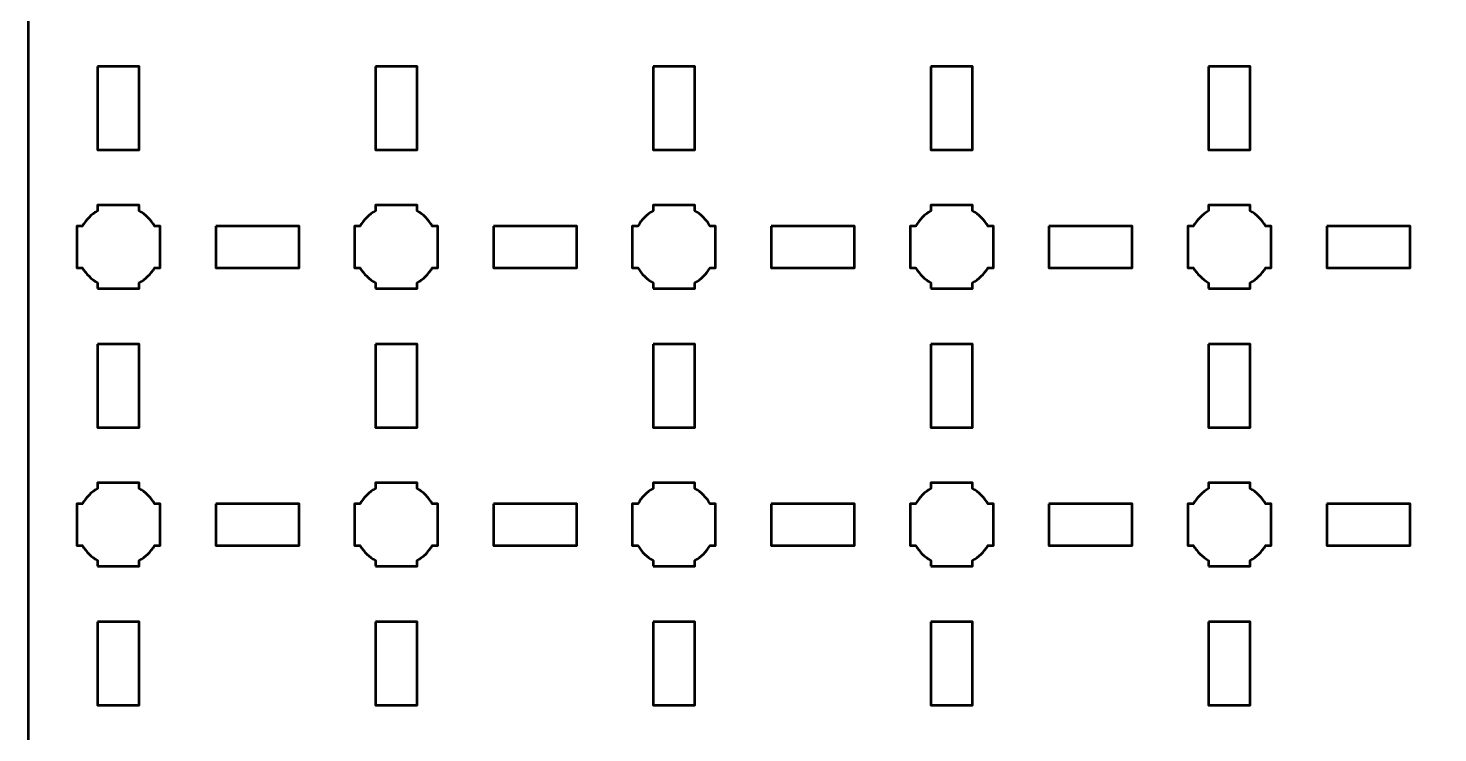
# Model space of a CAD drawing. Header units: centimetres. Extents: x -19.6 to 19.7, y -19.6 to 19.7.
# Drawn here: x -19.65 to -9.5, y 9.5 to 14.58 of the extents above; entities that cross this region are included whole.
import ezdxf

# ---------------------------------------------------------------- set-up
doc = ezdxf.new("R2010")
doc.units = ezdxf.units.CM
doc.header["$MEASUREMENT"] = 0
doc.layers.add('Layer 1', color=7, linetype='Continuous')

msp = doc.modelspace()

# ---------------------------------------------------------------- linework, layer by layer
at = {"layer": 'Layer 1', "lineweight": 53}
for points, knots in [([(-19.14991, 19.65001), (-19.14991, 19.65001), (19.15005, 19.65001), (19.15005, 19.65001), (19.15005, 19.65001), (19.42701, 19.65001), (19.65001, 19.42692), (19.65001, 19.14991), (19.65001, 19.14991), (19.65001, 19.14991), (19.65001, -19.15004), (19.65001, -19.15004), (19.65001, -19.15004), (19.65001, -19.42701), (19.42701, -19.65), (19.15005, -19.65), (19.15005, -19.65), (19.15005, -19.65), (-19.14991, -19.65), (-19.14991, -19.65), (-19.14991, -19.65), (-19.42691, -19.65), (-19.65, -19.42701), (-19.65, -19.15004), (-19.65, -19.15004), (-19.65, -19.15004), (-19.65, 19.14991), (-19.65, 19.14991), (-19.65, 19.14991), (-19.65, 19.42692), (-19.42691, 19.65001), (-19.14991, 19.65001)], [0, 0, 0, 0, 0.125, 0.125, 0.125, 0.125, 0.25, 0.25, 0.25, 0.25, 0.375, 0.375, 0.375, 0.375, 0.5, 0.5, 0.5, 0.5, 0.625, 0.625, 0.625, 0.625, 0.75, 0.75, 0.75, 0.75, 0.875, 0.875, 0.875, 0.875, 1, 1, 1, 1]), ([(-19.14991, 14.29993), (-19.14991, 14.29993), (-18.8499, 14.29993), (-18.8499, 14.29993), (-18.8499, 14.29993), (-18.8499, 14.29993), (-18.8499, 13.69992), (-18.8499, 13.69992), (-18.8499, 13.69992), (-18.8499, 13.69992), (-19.14991, 13.69992), (-19.14991, 13.69992), (-19.14991, 13.69992), (-19.14991, 13.69992), (-19.14991, 14.29993), (-19.14991, 14.29993)], [0, 0, 0, 0, 0.25, 0.25, 0.25, 0.25, 0.5, 0.5, 0.5, 0.5, 0.75, 0.75, 0.75, 0.75, 1, 1, 1, 1]), ([(-17.14997, 14.29993), (-17.14997, 14.29993), (-16.84997, 14.29993), (-16.84997, 14.29993), (-16.84997, 14.29993), (-16.84997, 14.29993), (-16.84997, 13.69992), (-16.84997, 13.69992), (-16.84997, 13.69992), (-16.84997, 13.69992), (-17.14997, 13.69992), (-17.14997, 13.69992), (-17.14997, 13.69992), (-17.14997, 13.69992), (-17.14997, 14.29993), (-17.14997, 14.29993)], [0, 0, 0, 0, 0.25, 0.25, 0.25, 0.25, 0.5, 0.5, 0.5, 0.5, 0.75, 0.75, 0.75, 0.75, 1, 1, 1, 1]), ([(-15.15004, 14.29993), (-15.15004, 14.29993), (-14.85004, 14.29993), (-14.85004, 14.29993), (-14.85004, 14.29993), (-14.85004, 14.29993), (-14.85004, 13.69992), (-14.85004, 13.69992), (-14.85004, 13.69992), (-14.85004, 13.69992), (-15.15004, 13.69992), (-15.15004, 13.69992), (-15.15004, 13.69992), (-15.15004, 13.69992), (-15.15004, 14.29993), (-15.15004, 14.29993)], [0, 0, 0, 0, 0.25, 0.25, 0.25, 0.25, 0.5, 0.5, 0.5, 0.5, 0.75, 0.75, 0.75, 0.75, 1, 1, 1, 1]), ([(-13.14993, 14.29993), (-13.14993, 14.29993), (-12.84993, 14.29993), (-12.84993, 14.29993), (-12.84993, 14.29993), (-12.84993, 14.29993), (-12.84993, 13.69992), (-12.84993, 13.69992), (-12.84993, 13.69992), (-12.84993, 13.69992), (-13.14993, 13.69992), (-13.14993, 13.69992), (-13.14993, 13.69992), (-13.14993, 13.69992), (-13.14993, 14.29993), (-13.14993, 14.29993)], [0, 0, 0, 0, 0.25, 0.25, 0.25, 0.25, 0.5, 0.5, 0.5, 0.5, 0.75, 0.75, 0.75, 0.75, 1, 1, 1, 1]), ([(-11.15, 14.29993), (-11.15, 14.29993), (-10.85, 14.29993), (-10.85, 14.29993), (-10.85, 14.29993), (-10.85, 14.29993), (-10.85, 13.69992), (-10.85, 13.69992), (-10.85, 13.69992), (-10.85, 13.69992), (-11.15, 13.69992), (-11.15, 13.69992), (-11.15, 13.69992), (-11.15, 13.69992), (-11.15, 14.29993), (-11.15, 14.29993)], [0, 0, 0, 0, 0.25, 0.25, 0.25, 0.25, 0.5, 0.5, 0.5, 0.5, 0.75, 0.75, 0.75, 0.75, 1, 1, 1, 1]), ([(-19.14991, 12.70001), (-19.14991, 12.70001), (-19.14991, 12.74012), (-19.14991, 12.74012), (-19.14991, 12.74012), (-19.19552, 12.76644), (-19.23344, 12.80447), (-19.25976, 12.84994), (-19.25976, 12.84994), (-19.25976, 12.84994), (-19.29998, 12.84994), (-19.29998, 12.84994), (-19.29998, 12.84994), (-19.29998, 12.84994), (-19.29998, 13.00001), (-19.29998, 13.00001), (-19.29998, 13.00001), (-19.29998, 13.00001), (-19.29998, 13.14994), (-19.29998, 13.14994), (-19.29998, 13.14994), (-19.29998, 13.14994), (-19.25976, 13.14994), (-19.25976, 13.14994), (-19.25976, 13.14994), (-19.23344, 13.19556), (-19.19552, 13.23344), (-19.14991, 13.25976), (-19.14991, 13.25976), (-19.14991, 13.25976), (-19.14991, 13.30001), (-19.14991, 13.30001), (-19.14991, 13.30001), (-19.14991, 13.30001), (-18.99997, 13.30001), (-18.99997, 13.30001), (-18.99997, 13.30001), (-18.99997, 13.30001), (-18.8499, 13.30001), (-18.8499, 13.30001), (-18.8499, 13.30001), (-18.8499, 13.30001), (-18.8499, 13.25976), (-18.8499, 13.25976), (-18.8499, 13.25976), (-18.80443, 13.23344), (-18.7664, 13.19556), (-18.74008, 13.14994), (-18.74008, 13.14994), (-18.74008, 13.14994), (-18.69997, 13.14994), (-18.69997, 13.14994), (-18.69997, 13.14994), (-18.69997, 13.14994), (-18.69997, 13.00001), (-18.69997, 13.00001), (-18.69997, 13.00001), (-18.69997, 13.00001), (-18.69997, 12.84994), (-18.69997, 12.84994), (-18.69997, 12.84994), (-18.69997, 12.84994), (-18.74008, 12.84994), (-18.74008, 12.84994), (-18.74008, 12.84994), (-18.7664, 12.80447), (-18.80443, 12.76644), (-18.8499, 12.74012), (-18.8499, 12.74012), (-18.8499, 12.74012), (-18.8499, 12.70001), (-18.8499, 12.70001), (-18.8499, 12.70001), (-18.8499, 12.70001), (-18.99997, 12.70001), (-18.99997, 12.70001), (-18.99997, 12.70001), (-18.99997, 12.70001), (-19.14991, 12.70001), (-19.14991, 12.70001)], [0, 0, 0, 0, 0.05, 0.05, 0.05, 0.05, 0.1, 0.1, 0.1, 0.1, 0.15, 0.15, 0.15, 0.15, 0.2, 0.2, 0.2, 0.2, 0.25, 0.25, 0.25, 0.25, 0.3, 0.3, 0.3, 0.3, 0.35, 0.35, 0.35, 0.35, 0.4, 0.4, 0.4, 0.4, 0.45, 0.45, 0.45, 0.45, 0.5, 0.5, 0.5, 0.5, 0.55, 0.55, 0.55, 0.55, 0.6, 0.6, 0.6, 0.6, 0.65, 0.65, 0.65, 0.65, 0.7, 0.7, 0.7, 0.7, 0.75, 0.75, 0.75, 0.75, 0.8, 0.8, 0.8, 0.8, 0.85, 0.85, 0.85, 0.85, 0.9, 0.9, 0.9, 0.9, 0.95, 0.95, 0.95, 0.95, 1, 1, 1, 1]), ([(-17.14997, 12.70001), (-17.14997, 12.70001), (-17.14997, 12.74012), (-17.14997, 12.74012), (-17.14997, 12.74012), (-17.19545, 12.76644), (-17.23348, 12.80447), (-17.25979, 12.84994), (-17.25979, 12.84994), (-17.25979, 12.84994), (-17.2999, 12.84994), (-17.2999, 12.84994), (-17.2999, 12.84994), (-17.2999, 12.84994), (-17.2999, 13.00001), (-17.2999, 13.00001), (-17.2999, 13.00001), (-17.2999, 13.00001), (-17.2999, 13.14994), (-17.2999, 13.14994), (-17.2999, 13.14994), (-17.2999, 13.14994), (-17.25979, 13.14994), (-17.25979, 13.14994), (-17.25979, 13.14994), (-17.23348, 13.19556), (-17.19545, 13.23344), (-17.14997, 13.25976), (-17.14997, 13.25976), (-17.14997, 13.25976), (-17.14997, 13.30001), (-17.14997, 13.30001), (-17.14997, 13.30001), (-17.14997, 13.30001), (-16.9999, 13.30001), (-16.9999, 13.30001), (-16.9999, 13.30001), (-16.9999, 13.30001), (-16.84997, 13.30001), (-16.84997, 13.30001), (-16.84997, 13.30001), (-16.84997, 13.30001), (-16.84997, 13.25976), (-16.84997, 13.25976), (-16.84997, 13.25976), (-16.8045, 13.23344), (-16.76647, 13.19556), (-16.74015, 13.14994), (-16.74015, 13.14994), (-16.74015, 13.14994), (-16.6999, 13.14994), (-16.6999, 13.14994), (-16.6999, 13.14994), (-16.6999, 13.14994), (-16.6999, 13.00001), (-16.6999, 13.00001), (-16.6999, 13.00001), (-16.6999, 13.00001), (-16.6999, 12.84994), (-16.6999, 12.84994), (-16.6999, 12.84994), (-16.6999, 12.84994), (-16.74015, 12.84994), (-16.74015, 12.84994), (-16.74015, 12.84994), (-16.76647, 12.80447), (-16.8045, 12.76644), (-16.84997, 12.74012), (-16.84997, 12.74012), (-16.84997, 12.74012), (-16.84997, 12.70001), (-16.84997, 12.70001), (-16.84997, 12.70001), (-16.84997, 12.70001), (-16.9999, 12.70001), (-16.9999, 12.70001), (-16.9999, 12.70001), (-16.9999, 12.70001), (-17.14997, 12.70001), (-17.14997, 12.70001)], [0, 0, 0, 0, 0.05, 0.05, 0.05, 0.05, 0.1, 0.1, 0.1, 0.1, 0.15, 0.15, 0.15, 0.15, 0.2, 0.2, 0.2, 0.2, 0.25, 0.25, 0.25, 0.25, 0.3, 0.3, 0.3, 0.3, 0.35, 0.35, 0.35, 0.35, 0.4, 0.4, 0.4, 0.4, 0.45, 0.45, 0.45, 0.45, 0.5, 0.5, 0.5, 0.5, 0.55, 0.55, 0.55, 0.55, 0.6, 0.6, 0.6, 0.6, 0.65, 0.65, 0.65, 0.65, 0.7, 0.7, 0.7, 0.7, 0.75, 0.75, 0.75, 0.75, 0.8, 0.8, 0.8, 0.8, 0.85, 0.85, 0.85, 0.85, 0.9, 0.9, 0.9, 0.9, 0.95, 0.95, 0.95, 0.95, 1, 1, 1, 1]), ([(-15.15004, 12.70001), (-15.15004, 12.70001), (-15.15004, 12.74012), (-15.15004, 12.74012), (-15.15004, 12.74012), (-15.19551, 12.76644), (-15.2334, 12.80447), (-15.25986, 12.84994), (-15.25986, 12.84994), (-15.25986, 12.84994), (-15.29997, 12.84994), (-15.29997, 12.84994), (-15.29997, 12.84994), (-15.29997, 12.84994), (-15.29997, 13.00001), (-15.29997, 13.00001), (-15.29997, 13.00001), (-15.29997, 13.00001), (-15.29997, 13.14994), (-15.29997, 13.14994), (-15.29997, 13.14994), (-15.29997, 13.14994), (-15.25986, 13.14994), (-15.25986, 13.14994), (-15.25986, 13.14994), (-15.2334, 13.19556), (-15.19551, 13.23344), (-15.15004, 13.25976), (-15.15004, 13.25976), (-15.15004, 13.25976), (-15.15004, 13.30001), (-15.15004, 13.30001), (-15.15004, 13.30001), (-15.15004, 13.30001), (-14.99997, 13.30001), (-14.99997, 13.30001), (-14.99997, 13.30001), (-14.99997, 13.30001), (-14.85004, 13.30001), (-14.85004, 13.30001), (-14.85004, 13.30001), (-14.85004, 13.30001), (-14.85004, 13.25976), (-14.85004, 13.25976), (-14.85004, 13.25976), (-14.80442, 13.23344), (-14.7665, 13.19556), (-14.74018, 13.14994), (-14.74018, 13.14994), (-14.74018, 13.14994), (-14.69997, 13.14994), (-14.69997, 13.14994), (-14.69997, 13.14994), (-14.69997, 13.14994), (-14.69997, 13.00001), (-14.69997, 13.00001), (-14.69997, 13.00001), (-14.69997, 13.00001), (-14.69997, 12.84994), (-14.69997, 12.84994), (-14.69997, 12.84994), (-14.69997, 12.84994), (-14.74018, 12.84994), (-14.74018, 12.84994), (-14.74018, 12.84994), (-14.7665, 12.80447), (-14.80442, 12.76644), (-14.85004, 12.74012), (-14.85004, 12.74012), (-14.85004, 12.74012), (-14.85004, 12.70001), (-14.85004, 12.70001), (-14.85004, 12.70001), (-14.85004, 12.70001), (-14.99997, 12.70001), (-14.99997, 12.70001), (-14.99997, 12.70001), (-14.99997, 12.70001), (-15.15004, 12.70001), (-15.15004, 12.70001)], [0, 0, 0, 0, 0.05, 0.05, 0.05, 0.05, 0.1, 0.1, 0.1, 0.1, 0.15, 0.15, 0.15, 0.15, 0.2, 0.2, 0.2, 0.2, 0.25, 0.25, 0.25, 0.25, 0.3, 0.3, 0.3, 0.3, 0.35, 0.35, 0.35, 0.35, 0.4, 0.4, 0.4, 0.4, 0.45, 0.45, 0.45, 0.45, 0.5, 0.5, 0.5, 0.5, 0.55, 0.55, 0.55, 0.55, 0.6, 0.6, 0.6, 0.6, 0.65, 0.65, 0.65, 0.65, 0.7, 0.7, 0.7, 0.7, 0.75, 0.75, 0.75, 0.75, 0.8, 0.8, 0.8, 0.8, 0.85, 0.85, 0.85, 0.85, 0.9, 0.9, 0.9, 0.9, 0.95, 0.95, 0.95, 0.95, 1, 1, 1, 1]), ([(-13.14993, 12.70001), (-13.14993, 12.70001), (-13.14993, 12.74012), (-13.14993, 12.74012), (-13.14993, 12.74012), (-13.19555, 12.76644), (-13.23343, 12.80447), (-13.25975, 12.84994), (-13.25975, 12.84994), (-13.25975, 12.84994), (-13.3, 12.84994), (-13.3, 12.84994), (-13.3, 12.84994), (-13.3, 12.84994), (-13.3, 13.00001), (-13.3, 13.00001), (-13.3, 13.00001), (-13.3, 13.00001), (-13.3, 13.14994), (-13.3, 13.14994), (-13.3, 13.14994), (-13.3, 13.14994), (-13.25975, 13.14994), (-13.25975, 13.14994), (-13.25975, 13.14994), (-13.23343, 13.19556), (-13.19555, 13.23344), (-13.14993, 13.25976), (-13.14993, 13.25976), (-13.14993, 13.25976), (-13.14993, 13.30001), (-13.14993, 13.30001), (-13.14993, 13.30001), (-13.14993, 13.30001), (-13, 13.30001), (-13, 13.30001), (-13, 13.30001), (-13, 13.30001), (-12.84993, 13.30001), (-12.84993, 13.30001), (-12.84993, 13.30001), (-12.84993, 13.30001), (-12.84993, 13.25976), (-12.84993, 13.25976), (-12.84993, 13.25976), (-12.80446, 13.23344), (-12.76643, 13.19556), (-12.74011, 13.14994), (-12.74011, 13.14994), (-12.74011, 13.14994), (-12.7, 13.14994), (-12.7, 13.14994), (-12.7, 13.14994), (-12.7, 13.14994), (-12.7, 13.00001), (-12.7, 13.00001), (-12.7, 13.00001), (-12.7, 13.00001), (-12.7, 12.84994), (-12.7, 12.84994), (-12.7, 12.84994), (-12.7, 12.84994), (-12.74011, 12.84994), (-12.74011, 12.84994), (-12.74011, 12.84994), (-12.76643, 12.80447), (-12.80446, 12.76644), (-12.84993, 12.74012), (-12.84993, 12.74012), (-12.84993, 12.74012), (-12.84993, 12.70001), (-12.84993, 12.70001), (-12.84993, 12.70001), (-12.84993, 12.70001), (-13, 12.70001), (-13, 12.70001), (-13, 12.70001), (-13, 12.70001), (-13.14993, 12.70001), (-13.14993, 12.70001)], [0, 0, 0, 0, 0.05, 0.05, 0.05, 0.05, 0.1, 0.1, 0.1, 0.1, 0.15, 0.15, 0.15, 0.15, 0.2, 0.2, 0.2, 0.2, 0.25, 0.25, 0.25, 0.25, 0.3, 0.3, 0.3, 0.3, 0.35, 0.35, 0.35, 0.35, 0.4, 0.4, 0.4, 0.4, 0.45, 0.45, 0.45, 0.45, 0.5, 0.5, 0.5, 0.5, 0.55, 0.55, 0.55, 0.55, 0.6, 0.6, 0.6, 0.6, 0.65, 0.65, 0.65, 0.65, 0.7, 0.7, 0.7, 0.7, 0.75, 0.75, 0.75, 0.75, 0.8, 0.8, 0.8, 0.8, 0.85, 0.85, 0.85, 0.85, 0.9, 0.9, 0.9, 0.9, 0.95, 0.95, 0.95, 0.95, 1, 1, 1, 1]), ([(-11.15, 12.70001), (-11.15, 12.70001), (-11.15, 12.74012), (-11.15, 12.74012), (-11.15, 12.74012), (-11.19547, 12.76644), (-11.2335, 12.80447), (-11.25982, 12.84994), (-11.25982, 12.84994), (-11.25982, 12.84994), (-11.29993, 12.84994), (-11.29993, 12.84994), (-11.29993, 12.84994), (-11.29993, 12.84994), (-11.29993, 13.00001), (-11.29993, 13.00001), (-11.29993, 13.00001), (-11.29993, 13.00001), (-11.29993, 13.14994), (-11.29993, 13.14994), (-11.29993, 13.14994), (-11.29993, 13.14994), (-11.25982, 13.14994), (-11.25982, 13.14994), (-11.25982, 13.14994), (-11.2335, 13.19556), (-11.19547, 13.23344), (-11.15, 13.25976), (-11.15, 13.25976), (-11.15, 13.25976), (-11.15, 13.30001), (-11.15, 13.30001), (-11.15, 13.30001), (-11.15, 13.30001), (-10.99993, 13.30001), (-10.99993, 13.30001), (-10.99993, 13.30001), (-10.99993, 13.30001), (-10.85, 13.30001), (-10.85, 13.30001), (-10.85, 13.30001), (-10.85, 13.30001), (-10.85, 13.25976), (-10.85, 13.25976), (-10.85, 13.25976), (-10.80438, 13.23344), (-10.76649, 13.19556), (-10.74018, 13.14994), (-10.74018, 13.14994), (-10.74018, 13.14994), (-10.69993, 13.14994), (-10.69993, 13.14994), (-10.69993, 13.14994), (-10.69993, 13.14994), (-10.69993, 13.00001), (-10.69993, 13.00001), (-10.69993, 13.00001), (-10.69993, 13.00001), (-10.69993, 12.84994), (-10.69993, 12.84994), (-10.69993, 12.84994), (-10.69993, 12.84994), (-10.74018, 12.84994), (-10.74018, 12.84994), (-10.74018, 12.84994), (-10.76649, 12.80447), (-10.80438, 12.76644), (-10.85, 12.74012), (-10.85, 12.74012), (-10.85, 12.74012), (-10.85, 12.70001), (-10.85, 12.70001), (-10.85, 12.70001), (-10.85, 12.70001), (-10.99993, 12.70001), (-10.99993, 12.70001), (-10.99993, 12.70001), (-10.99993, 12.70001), (-11.15, 12.70001), (-11.15, 12.70001)], [0, 0, 0, 0, 0.05, 0.05, 0.05, 0.05, 0.1, 0.1, 0.1, 0.1, 0.15, 0.15, 0.15, 0.15, 0.2, 0.2, 0.2, 0.2, 0.25, 0.25, 0.25, 0.25, 0.3, 0.3, 0.3, 0.3, 0.35, 0.35, 0.35, 0.35, 0.4, 0.4, 0.4, 0.4, 0.45, 0.45, 0.45, 0.45, 0.5, 0.5, 0.5, 0.5, 0.55, 0.55, 0.55, 0.55, 0.6, 0.6, 0.6, 0.6, 0.65, 0.65, 0.65, 0.65, 0.7, 0.7, 0.7, 0.7, 0.75, 0.75, 0.75, 0.75, 0.8, 0.8, 0.8, 0.8, 0.85, 0.85, 0.85, 0.85, 0.9, 0.9, 0.9, 0.9, 0.95, 0.95, 0.95, 0.95, 1, 1, 1, 1]), ([(-18.29996, 13.14994), (-18.29996, 13.14994), (-17.69995, 13.14994), (-17.69995, 13.14994), (-17.69995, 13.14994), (-17.69995, 13.14994), (-17.69995, 12.84994), (-17.69995, 12.84994), (-17.69995, 12.84994), (-17.69995, 12.84994), (-18.29996, 12.84994), (-18.29996, 12.84994), (-18.29996, 12.84994), (-18.29996, 12.84994), (-18.29996, 13.14994), (-18.29996, 13.14994)], [0, 0, 0, 0, 0.25, 0.25, 0.25, 0.25, 0.5, 0.5, 0.5, 0.5, 0.75, 0.75, 0.75, 0.75, 1, 1, 1, 1]), ([(-16.29999, 13.14994), (-16.29999, 13.14994), (-15.69999, 13.14994), (-15.69999, 13.14994), (-15.69999, 13.14994), (-15.69999, 13.14994), (-15.69999, 12.84994), (-15.69999, 12.84994), (-15.69999, 12.84994), (-15.69999, 12.84994), (-16.29999, 12.84994), (-16.29999, 12.84994), (-16.29999, 12.84994), (-16.29999, 12.84994), (-16.29999, 13.14994), (-16.29999, 13.14994)], [0, 0, 0, 0, 0.25, 0.25, 0.25, 0.25, 0.5, 0.5, 0.5, 0.5, 0.75, 0.75, 0.75, 0.75, 1, 1, 1, 1]), ([(-14.29992, 13.14994), (-14.29992, 13.14994), (-13.69991, 13.14994), (-13.69991, 13.14994), (-13.69991, 13.14994), (-13.69991, 13.14994), (-13.69991, 12.84994), (-13.69991, 12.84994), (-13.69991, 12.84994), (-13.69991, 12.84994), (-14.29992, 12.84994), (-14.29992, 12.84994), (-14.29992, 12.84994), (-14.29992, 12.84994), (-14.29992, 13.14994), (-14.29992, 13.14994)], [0, 0, 0, 0, 0.25, 0.25, 0.25, 0.25, 0.5, 0.5, 0.5, 0.5, 0.75, 0.75, 0.75, 0.75, 1, 1, 1, 1]), ([(-12.29995, 13.14994), (-12.29995, 13.14994), (-11.69994, 13.14994), (-11.69994, 13.14994), (-11.69994, 13.14994), (-11.69994, 13.14994), (-11.69994, 12.84994), (-11.69994, 12.84994), (-11.69994, 12.84994), (-11.69994, 12.84994), (-12.29995, 12.84994), (-12.29995, 12.84994), (-12.29995, 12.84994), (-12.29995, 12.84994), (-12.29995, 13.14994), (-12.29995, 13.14994)], [0, 0, 0, 0, 0.25, 0.25, 0.25, 0.25, 0.5, 0.5, 0.5, 0.5, 0.75, 0.75, 0.75, 0.75, 1, 1, 1, 1]), ([(-10.30002, 13.14994), (-10.30002, 13.14994), (-9.70001, 13.14994), (-9.70001, 13.14994), (-9.70001, 13.14994), (-9.70001, 13.14994), (-9.70001, 12.84994), (-9.70001, 12.84994), (-9.70001, 12.84994), (-9.70001, 12.84994), (-10.30002, 12.84994), (-10.30002, 12.84994), (-10.30002, 12.84994), (-10.30002, 12.84994), (-10.30002, 13.14994), (-10.30002, 13.14994)], [0, 0, 0, 0, 0.25, 0.25, 0.25, 0.25, 0.5, 0.5, 0.5, 0.5, 0.75, 0.75, 0.75, 0.75, 1, 1, 1, 1]), ([(-19.14991, 12.29996), (-19.14991, 12.29996), (-18.8499, 12.29996), (-18.8499, 12.29996), (-18.8499, 12.29996), (-18.8499, 12.29996), (-18.8499, 11.69995), (-18.8499, 11.69995), (-18.8499, 11.69995), (-18.8499, 11.69995), (-19.14991, 11.69995), (-19.14991, 11.69995), (-19.14991, 11.69995), (-19.14991, 11.69995), (-19.14991, 12.29996), (-19.14991, 12.29996)], [0, 0, 0, 0, 0.25, 0.25, 0.25, 0.25, 0.5, 0.5, 0.5, 0.5, 0.75, 0.75, 0.75, 0.75, 1, 1, 1, 1]), ([(-17.14997, 12.29996), (-17.14997, 12.29996), (-16.84997, 12.29996), (-16.84997, 12.29996), (-16.84997, 12.29996), (-16.84997, 12.29996), (-16.84997, 11.69995), (-16.84997, 11.69995), (-16.84997, 11.69995), (-16.84997, 11.69995), (-17.14997, 11.69995), (-17.14997, 11.69995), (-17.14997, 11.69995), (-17.14997, 11.69995), (-17.14997, 12.29996), (-17.14997, 12.29996)], [0, 0, 0, 0, 0.25, 0.25, 0.25, 0.25, 0.5, 0.5, 0.5, 0.5, 0.75, 0.75, 0.75, 0.75, 1, 1, 1, 1]), ([(-15.15004, 12.29996), (-15.15004, 12.29996), (-14.85004, 12.29996), (-14.85004, 12.29996), (-14.85004, 12.29996), (-14.85004, 12.29996), (-14.85004, 11.69995), (-14.85004, 11.69995), (-14.85004, 11.69995), (-14.85004, 11.69995), (-15.15004, 11.69995), (-15.15004, 11.69995), (-15.15004, 11.69995), (-15.15004, 11.69995), (-15.15004, 12.29996), (-15.15004, 12.29996)], [0, 0, 0, 0, 0.25, 0.25, 0.25, 0.25, 0.5, 0.5, 0.5, 0.5, 0.75, 0.75, 0.75, 0.75, 1, 1, 1, 1]), ([(-13.14993, 12.29996), (-13.14993, 12.29996), (-12.84993, 12.29996), (-12.84993, 12.29996), (-12.84993, 12.29996), (-12.84993, 12.29996), (-12.84993, 11.69995), (-12.84993, 11.69995), (-12.84993, 11.69995), (-12.84993, 11.69995), (-13.14993, 11.69995), (-13.14993, 11.69995), (-13.14993, 11.69995), (-13.14993, 11.69995), (-13.14993, 12.29996), (-13.14993, 12.29996)], [0, 0, 0, 0, 0.25, 0.25, 0.25, 0.25, 0.5, 0.5, 0.5, 0.5, 0.75, 0.75, 0.75, 0.75, 1, 1, 1, 1]), ([(-11.15, 12.29996), (-11.15, 12.29996), (-10.85, 12.29996), (-10.85, 12.29996), (-10.85, 12.29996), (-10.85, 12.29996), (-10.85, 11.69995), (-10.85, 11.69995), (-10.85, 11.69995), (-10.85, 11.69995), (-11.15, 11.69995), (-11.15, 11.69995), (-11.15, 11.69995), (-11.15, 11.69995), (-11.15, 12.29996), (-11.15, 12.29996)], [0, 0, 0, 0, 0.25, 0.25, 0.25, 0.25, 0.5, 0.5, 0.5, 0.5, 0.75, 0.75, 0.75, 0.75, 1, 1, 1, 1]), ([(-19.14991, 10.69993), (-19.14991, 10.69993), (-19.14991, 10.74019), (-19.14991, 10.74019), (-19.14991, 10.74019), (-19.19552, 10.7665), (-19.23344, 10.80439), (-19.25976, 10.85001), (-19.25976, 10.85001), (-19.25976, 10.85001), (-19.29998, 10.85001), (-19.29998, 10.85001), (-19.29998, 10.85001), (-19.29998, 10.85001), (-19.29998, 10.99994), (-19.29998, 10.99994), (-19.29998, 10.99994), (-19.29998, 10.99994), (-19.29998, 11.15001), (-19.29998, 11.15001), (-19.29998, 11.15001), (-19.29998, 11.15001), (-19.25976, 11.15001), (-19.25976, 11.15001), (-19.25976, 11.15001), (-19.23344, 11.19548), (-19.19552, 11.23351), (-19.14991, 11.25983), (-19.14991, 11.25983), (-19.14991, 11.25983), (-19.14991, 11.29994), (-19.14991, 11.29994), (-19.14991, 11.29994), (-19.14991, 11.29994), (-18.99997, 11.29994), (-18.99997, 11.29994), (-18.99997, 11.29994), (-18.99997, 11.29994), (-18.8499, 11.29994), (-18.8499, 11.29994), (-18.8499, 11.29994), (-18.8499, 11.29994), (-18.8499, 11.25983), (-18.8499, 11.25983), (-18.8499, 11.25983), (-18.80443, 11.23351), (-18.7664, 11.19548), (-18.74008, 11.15001), (-18.74008, 11.15001), (-18.74008, 11.15001), (-18.69997, 11.15001), (-18.69997, 11.15001), (-18.69997, 11.15001), (-18.69997, 11.15001), (-18.69997, 10.99994), (-18.69997, 10.99994), (-18.69997, 10.99994), (-18.69997, 10.99994), (-18.69997, 10.85001), (-18.69997, 10.85001), (-18.69997, 10.85001), (-18.69997, 10.85001), (-18.74008, 10.85001), (-18.74008, 10.85001), (-18.74008, 10.85001), (-18.7664, 10.80439), (-18.80443, 10.7665), (-18.8499, 10.74019), (-18.8499, 10.74019), (-18.8499, 10.74019), (-18.8499, 10.69993), (-18.8499, 10.69993), (-18.8499, 10.69993), (-18.8499, 10.69993), (-18.99997, 10.69993), (-18.99997, 10.69993), (-18.99997, 10.69993), (-18.99997, 10.69993), (-19.14991, 10.69993), (-19.14991, 10.69993)], [0, 0, 0, 0, 0.05, 0.05, 0.05, 0.05, 0.1, 0.1, 0.1, 0.1, 0.15, 0.15, 0.15, 0.15, 0.2, 0.2, 0.2, 0.2, 0.25, 0.25, 0.25, 0.25, 0.3, 0.3, 0.3, 0.3, 0.35, 0.35, 0.35, 0.35, 0.4, 0.4, 0.4, 0.4, 0.45, 0.45, 0.45, 0.45, 0.5, 0.5, 0.5, 0.5, 0.55, 0.55, 0.55, 0.55, 0.6, 0.6, 0.6, 0.6, 0.65, 0.65, 0.65, 0.65, 0.7, 0.7, 0.7, 0.7, 0.75, 0.75, 0.75, 0.75, 0.8, 0.8, 0.8, 0.8, 0.85, 0.85, 0.85, 0.85, 0.9, 0.9, 0.9, 0.9, 0.95, 0.95, 0.95, 0.95, 1, 1, 1, 1]), ([(-17.14997, 10.69993), (-17.14997, 10.69993), (-17.14997, 10.74019), (-17.14997, 10.74019), (-17.14997, 10.74019), (-17.19545, 10.7665), (-17.23348, 10.80439), (-17.25979, 10.85001), (-17.25979, 10.85001), (-17.25979, 10.85001), (-17.2999, 10.85001), (-17.2999, 10.85001), (-17.2999, 10.85001), (-17.2999, 10.85001), (-17.2999, 10.99994), (-17.2999, 10.99994), (-17.2999, 10.99994), (-17.2999, 10.99994), (-17.2999, 11.15001), (-17.2999, 11.15001), (-17.2999, 11.15001), (-17.2999, 11.15001), (-17.25979, 11.15001), (-17.25979, 11.15001), (-17.25979, 11.15001), (-17.23348, 11.19548), (-17.19545, 11.23351), (-17.14997, 11.25983), (-17.14997, 11.25983), (-17.14997, 11.25983), (-17.14997, 11.29994), (-17.14997, 11.29994), (-17.14997, 11.29994), (-17.14997, 11.29994), (-16.9999, 11.29994), (-16.9999, 11.29994), (-16.9999, 11.29994), (-16.9999, 11.29994), (-16.84997, 11.29994), (-16.84997, 11.29994), (-16.84997, 11.29994), (-16.84997, 11.29994), (-16.84997, 11.25983), (-16.84997, 11.25983), (-16.84997, 11.25983), (-16.8045, 11.23351), (-16.76647, 11.19548), (-16.74015, 11.15001), (-16.74015, 11.15001), (-16.74015, 11.15001), (-16.6999, 11.15001), (-16.6999, 11.15001), (-16.6999, 11.15001), (-16.6999, 11.15001), (-16.6999, 10.99994), (-16.6999, 10.99994), (-16.6999, 10.99994), (-16.6999, 10.99994), (-16.6999, 10.85001), (-16.6999, 10.85001), (-16.6999, 10.85001), (-16.6999, 10.85001), (-16.74015, 10.85001), (-16.74015, 10.85001), (-16.74015, 10.85001), (-16.76647, 10.80439), (-16.8045, 10.7665), (-16.84997, 10.74019), (-16.84997, 10.74019), (-16.84997, 10.74019), (-16.84997, 10.69993), (-16.84997, 10.69993), (-16.84997, 10.69993), (-16.84997, 10.69993), (-16.9999, 10.69993), (-16.9999, 10.69993), (-16.9999, 10.69993), (-16.9999, 10.69993), (-17.14997, 10.69993), (-17.14997, 10.69993)], [0, 0, 0, 0, 0.05, 0.05, 0.05, 0.05, 0.1, 0.1, 0.1, 0.1, 0.15, 0.15, 0.15, 0.15, 0.2, 0.2, 0.2, 0.2, 0.25, 0.25, 0.25, 0.25, 0.3, 0.3, 0.3, 0.3, 0.35, 0.35, 0.35, 0.35, 0.4, 0.4, 0.4, 0.4, 0.45, 0.45, 0.45, 0.45, 0.5, 0.5, 0.5, 0.5, 0.55, 0.55, 0.55, 0.55, 0.6, 0.6, 0.6, 0.6, 0.65, 0.65, 0.65, 0.65, 0.7, 0.7, 0.7, 0.7, 0.75, 0.75, 0.75, 0.75, 0.8, 0.8, 0.8, 0.8, 0.85, 0.85, 0.85, 0.85, 0.9, 0.9, 0.9, 0.9, 0.95, 0.95, 0.95, 0.95, 1, 1, 1, 1]), ([(-15.15004, 10.69993), (-15.15004, 10.69993), (-15.15004, 10.74019), (-15.15004, 10.74019), (-15.15004, 10.74019), (-15.19551, 10.7665), (-15.2334, 10.80439), (-15.25986, 10.85001), (-15.25986, 10.85001), (-15.25986, 10.85001), (-15.29997, 10.85001), (-15.29997, 10.85001), (-15.29997, 10.85001), (-15.29997, 10.85001), (-15.29997, 10.99994), (-15.29997, 10.99994), (-15.29997, 10.99994), (-15.29997, 10.99994), (-15.29997, 11.15001), (-15.29997, 11.15001), (-15.29997, 11.15001), (-15.29997, 11.15001), (-15.25986, 11.15001), (-15.25986, 11.15001), (-15.25986, 11.15001), (-15.2334, 11.19548), (-15.19551, 11.23351), (-15.15004, 11.25983), (-15.15004, 11.25983), (-15.15004, 11.25983), (-15.15004, 11.29994), (-15.15004, 11.29994), (-15.15004, 11.29994), (-15.15004, 11.29994), (-14.99997, 11.29994), (-14.99997, 11.29994), (-14.99997, 11.29994), (-14.99997, 11.29994), (-14.85004, 11.29994), (-14.85004, 11.29994), (-14.85004, 11.29994), (-14.85004, 11.29994), (-14.85004, 11.25983), (-14.85004, 11.25983), (-14.85004, 11.25983), (-14.80442, 11.23351), (-14.7665, 11.19548), (-14.74018, 11.15001), (-14.74018, 11.15001), (-14.74018, 11.15001), (-14.69997, 11.15001), (-14.69997, 11.15001), (-14.69997, 11.15001), (-14.69997, 11.15001), (-14.69997, 10.99994), (-14.69997, 10.99994), (-14.69997, 10.99994), (-14.69997, 10.99994), (-14.69997, 10.85001), (-14.69997, 10.85001), (-14.69997, 10.85001), (-14.69997, 10.85001), (-14.74018, 10.85001), (-14.74018, 10.85001), (-14.74018, 10.85001), (-14.7665, 10.80439), (-14.80442, 10.7665), (-14.85004, 10.74019), (-14.85004, 10.74019), (-14.85004, 10.74019), (-14.85004, 10.69993), (-14.85004, 10.69993), (-14.85004, 10.69993), (-14.85004, 10.69993), (-14.99997, 10.69993), (-14.99997, 10.69993), (-14.99997, 10.69993), (-14.99997, 10.69993), (-15.15004, 10.69993), (-15.15004, 10.69993)], [0, 0, 0, 0, 0.05, 0.05, 0.05, 0.05, 0.1, 0.1, 0.1, 0.1, 0.15, 0.15, 0.15, 0.15, 0.2, 0.2, 0.2, 0.2, 0.25, 0.25, 0.25, 0.25, 0.3, 0.3, 0.3, 0.3, 0.35, 0.35, 0.35, 0.35, 0.4, 0.4, 0.4, 0.4, 0.45, 0.45, 0.45, 0.45, 0.5, 0.5, 0.5, 0.5, 0.55, 0.55, 0.55, 0.55, 0.6, 0.6, 0.6, 0.6, 0.65, 0.65, 0.65, 0.65, 0.7, 0.7, 0.7, 0.7, 0.75, 0.75, 0.75, 0.75, 0.8, 0.8, 0.8, 0.8, 0.85, 0.85, 0.85, 0.85, 0.9, 0.9, 0.9, 0.9, 0.95, 0.95, 0.95, 0.95, 1, 1, 1, 1]), ([(-13.14993, 10.69993), (-13.14993, 10.69993), (-13.14993, 10.74019), (-13.14993, 10.74019), (-13.14993, 10.74019), (-13.19555, 10.7665), (-13.23343, 10.80439), (-13.25975, 10.85001), (-13.25975, 10.85001), (-13.25975, 10.85001), (-13.3, 10.85001), (-13.3, 10.85001), (-13.3, 10.85001), (-13.3, 10.85001), (-13.3, 10.99994), (-13.3, 10.99994), (-13.3, 10.99994), (-13.3, 10.99994), (-13.3, 11.15001), (-13.3, 11.15001), (-13.3, 11.15001), (-13.3, 11.15001), (-13.25975, 11.15001), (-13.25975, 11.15001), (-13.25975, 11.15001), (-13.23343, 11.19548), (-13.19555, 11.23351), (-13.14993, 11.25983), (-13.14993, 11.25983), (-13.14993, 11.25983), (-13.14993, 11.29994), (-13.14993, 11.29994), (-13.14993, 11.29994), (-13.14993, 11.29994), (-13, 11.29994), (-13, 11.29994), (-13, 11.29994), (-13, 11.29994), (-12.84993, 11.29994), (-12.84993, 11.29994), (-12.84993, 11.29994), (-12.84993, 11.29994), (-12.84993, 11.25983), (-12.84993, 11.25983), (-12.84993, 11.25983), (-12.80446, 11.23351), (-12.76643, 11.19548), (-12.74011, 11.15001), (-12.74011, 11.15001), (-12.74011, 11.15001), (-12.7, 11.15001), (-12.7, 11.15001), (-12.7, 11.15001), (-12.7, 11.15001), (-12.7, 10.99994), (-12.7, 10.99994), (-12.7, 10.99994), (-12.7, 10.99994), (-12.7, 10.85001), (-12.7, 10.85001), (-12.7, 10.85001), (-12.7, 10.85001), (-12.74011, 10.85001), (-12.74011, 10.85001), (-12.74011, 10.85001), (-12.76643, 10.80439), (-12.80446, 10.7665), (-12.84993, 10.74019), (-12.84993, 10.74019), (-12.84993, 10.74019), (-12.84993, 10.69993), (-12.84993, 10.69993), (-12.84993, 10.69993), (-12.84993, 10.69993), (-13, 10.69993), (-13, 10.69993), (-13, 10.69993), (-13, 10.69993), (-13.14993, 10.69993), (-13.14993, 10.69993)], [0, 0, 0, 0, 0.05, 0.05, 0.05, 0.05, 0.1, 0.1, 0.1, 0.1, 0.15, 0.15, 0.15, 0.15, 0.2, 0.2, 0.2, 0.2, 0.25, 0.25, 0.25, 0.25, 0.3, 0.3, 0.3, 0.3, 0.35, 0.35, 0.35, 0.35, 0.4, 0.4, 0.4, 0.4, 0.45, 0.45, 0.45, 0.45, 0.5, 0.5, 0.5, 0.5, 0.55, 0.55, 0.55, 0.55, 0.6, 0.6, 0.6, 0.6, 0.65, 0.65, 0.65, 0.65, 0.7, 0.7, 0.7, 0.7, 0.75, 0.75, 0.75, 0.75, 0.8, 0.8, 0.8, 0.8, 0.85, 0.85, 0.85, 0.85, 0.9, 0.9, 0.9, 0.9, 0.95, 0.95, 0.95, 0.95, 1, 1, 1, 1]), ([(-11.15, 10.69993), (-11.15, 10.69993), (-11.15, 10.74019), (-11.15, 10.74019), (-11.15, 10.74019), (-11.19547, 10.7665), (-11.2335, 10.80439), (-11.25982, 10.85001), (-11.25982, 10.85001), (-11.25982, 10.85001), (-11.29993, 10.85001), (-11.29993, 10.85001), (-11.29993, 10.85001), (-11.29993, 10.85001), (-11.29993, 10.99994), (-11.29993, 10.99994), (-11.29993, 10.99994), (-11.29993, 10.99994), (-11.29993, 11.15001), (-11.29993, 11.15001), (-11.29993, 11.15001), (-11.29993, 11.15001), (-11.25982, 11.15001), (-11.25982, 11.15001), (-11.25982, 11.15001), (-11.2335, 11.19548), (-11.19547, 11.23351), (-11.15, 11.25983), (-11.15, 11.25983), (-11.15, 11.25983), (-11.15, 11.29994), (-11.15, 11.29994), (-11.15, 11.29994), (-11.15, 11.29994), (-10.99993, 11.29994), (-10.99993, 11.29994), (-10.99993, 11.29994), (-10.99993, 11.29994), (-10.85, 11.29994), (-10.85, 11.29994), (-10.85, 11.29994), (-10.85, 11.29994), (-10.85, 11.25983), (-10.85, 11.25983), (-10.85, 11.25983), (-10.80438, 11.23351), (-10.76649, 11.19548), (-10.74018, 11.15001), (-10.74018, 11.15001), (-10.74018, 11.15001), (-10.69993, 11.15001), (-10.69993, 11.15001), (-10.69993, 11.15001), (-10.69993, 11.15001), (-10.69993, 10.99994), (-10.69993, 10.99994), (-10.69993, 10.99994), (-10.69993, 10.99994), (-10.69993, 10.85001), (-10.69993, 10.85001), (-10.69993, 10.85001), (-10.69993, 10.85001), (-10.74018, 10.85001), (-10.74018, 10.85001), (-10.74018, 10.85001), (-10.76649, 10.80439), (-10.80438, 10.7665), (-10.85, 10.74019), (-10.85, 10.74019), (-10.85, 10.74019), (-10.85, 10.69993), (-10.85, 10.69993), (-10.85, 10.69993), (-10.85, 10.69993), (-10.99993, 10.69993), (-10.99993, 10.69993), (-10.99993, 10.69993), (-10.99993, 10.69993), (-11.15, 10.69993), (-11.15, 10.69993)], [0, 0, 0, 0, 0.05, 0.05, 0.05, 0.05, 0.1, 0.1, 0.1, 0.1, 0.15, 0.15, 0.15, 0.15, 0.2, 0.2, 0.2, 0.2, 0.25, 0.25, 0.25, 0.25, 0.3, 0.3, 0.3, 0.3, 0.35, 0.35, 0.35, 0.35, 0.4, 0.4, 0.4, 0.4, 0.45, 0.45, 0.45, 0.45, 0.5, 0.5, 0.5, 0.5, 0.55, 0.55, 0.55, 0.55, 0.6, 0.6, 0.6, 0.6, 0.65, 0.65, 0.65, 0.65, 0.7, 0.7, 0.7, 0.7, 0.75, 0.75, 0.75, 0.75, 0.8, 0.8, 0.8, 0.8, 0.85, 0.85, 0.85, 0.85, 0.9, 0.9, 0.9, 0.9, 0.95, 0.95, 0.95, 0.95, 1, 1, 1, 1]), ([(-18.29996, 11.15001), (-18.29996, 11.15001), (-17.69995, 11.15001), (-17.69995, 11.15001), (-17.69995, 11.15001), (-17.69995, 11.15001), (-17.69995, 10.85001), (-17.69995, 10.85001), (-17.69995, 10.85001), (-17.69995, 10.85001), (-18.29996, 10.85001), (-18.29996, 10.85001), (-18.29996, 10.85001), (-18.29996, 10.85001), (-18.29996, 11.15001), (-18.29996, 11.15001)], [0, 0, 0, 0, 0.25, 0.25, 0.25, 0.25, 0.5, 0.5, 0.5, 0.5, 0.75, 0.75, 0.75, 0.75, 1, 1, 1, 1]), ([(-16.29999, 11.15001), (-16.29999, 11.15001), (-15.69999, 11.15001), (-15.69999, 11.15001), (-15.69999, 11.15001), (-15.69999, 11.15001), (-15.69999, 10.85001), (-15.69999, 10.85001), (-15.69999, 10.85001), (-15.69999, 10.85001), (-16.29999, 10.85001), (-16.29999, 10.85001), (-16.29999, 10.85001), (-16.29999, 10.85001), (-16.29999, 11.15001), (-16.29999, 11.15001)], [0, 0, 0, 0, 0.25, 0.25, 0.25, 0.25, 0.5, 0.5, 0.5, 0.5, 0.75, 0.75, 0.75, 0.75, 1, 1, 1, 1]), ([(-14.29992, 11.15001), (-14.29992, 11.15001), (-13.69991, 11.15001), (-13.69991, 11.15001), (-13.69991, 11.15001), (-13.69991, 11.15001), (-13.69991, 10.85001), (-13.69991, 10.85001), (-13.69991, 10.85001), (-13.69991, 10.85001), (-14.29992, 10.85001), (-14.29992, 10.85001), (-14.29992, 10.85001), (-14.29992, 10.85001), (-14.29992, 11.15001), (-14.29992, 11.15001)], [0, 0, 0, 0, 0.25, 0.25, 0.25, 0.25, 0.5, 0.5, 0.5, 0.5, 0.75, 0.75, 0.75, 0.75, 1, 1, 1, 1]), ([(-12.29995, 11.15001), (-12.29995, 11.15001), (-11.69994, 11.15001), (-11.69994, 11.15001), (-11.69994, 11.15001), (-11.69994, 11.15001), (-11.69994, 10.85001), (-11.69994, 10.85001), (-11.69994, 10.85001), (-11.69994, 10.85001), (-12.29995, 10.85001), (-12.29995, 10.85001), (-12.29995, 10.85001), (-12.29995, 10.85001), (-12.29995, 11.15001), (-12.29995, 11.15001)], [0, 0, 0, 0, 0.25, 0.25, 0.25, 0.25, 0.5, 0.5, 0.5, 0.5, 0.75, 0.75, 0.75, 0.75, 1, 1, 1, 1]), ([(-10.30002, 11.15001), (-10.30002, 11.15001), (-9.70001, 11.15001), (-9.70001, 11.15001), (-9.70001, 11.15001), (-9.70001, 11.15001), (-9.70001, 10.85001), (-9.70001, 10.85001), (-9.70001, 10.85001), (-9.70001, 10.85001), (-10.30002, 10.85001), (-10.30002, 10.85001), (-10.30002, 10.85001), (-10.30002, 10.85001), (-10.30002, 11.15001), (-10.30002, 11.15001)], [0, 0, 0, 0, 0.25, 0.25, 0.25, 0.25, 0.5, 0.5, 0.5, 0.5, 0.75, 0.75, 0.75, 0.75, 1, 1, 1, 1]), ([(-19.14991, 10.30003), (-19.14991, 10.30003), (-18.8499, 10.30003), (-18.8499, 10.30003), (-18.8499, 10.30003), (-18.8499, 10.30003), (-18.8499, 9.70002), (-18.8499, 9.70002), (-18.8499, 9.70002), (-18.8499, 9.70002), (-19.14991, 9.70002), (-19.14991, 9.70002), (-19.14991, 9.70002), (-19.14991, 9.70002), (-19.14991, 10.30003), (-19.14991, 10.30003)], [0, 0, 0, 0, 0.25, 0.25, 0.25, 0.25, 0.5, 0.5, 0.5, 0.5, 0.75, 0.75, 0.75, 0.75, 1, 1, 1, 1]), ([(-17.14997, 10.30003), (-17.14997, 10.30003), (-16.84997, 10.30003), (-16.84997, 10.30003), (-16.84997, 10.30003), (-16.84997, 10.30003), (-16.84997, 9.70002), (-16.84997, 9.70002), (-16.84997, 9.70002), (-16.84997, 9.70002), (-17.14997, 9.70002), (-17.14997, 9.70002), (-17.14997, 9.70002), (-17.14997, 9.70002), (-17.14997, 10.30003), (-17.14997, 10.30003)], [0, 0, 0, 0, 0.25, 0.25, 0.25, 0.25, 0.5, 0.5, 0.5, 0.5, 0.75, 0.75, 0.75, 0.75, 1, 1, 1, 1]), ([(-15.15004, 10.30003), (-15.15004, 10.30003), (-14.85004, 10.30003), (-14.85004, 10.30003), (-14.85004, 10.30003), (-14.85004, 10.30003), (-14.85004, 9.70002), (-14.85004, 9.70002), (-14.85004, 9.70002), (-14.85004, 9.70002), (-15.15004, 9.70002), (-15.15004, 9.70002), (-15.15004, 9.70002), (-15.15004, 9.70002), (-15.15004, 10.30003), (-15.15004, 10.30003)], [0, 0, 0, 0, 0.25, 0.25, 0.25, 0.25, 0.5, 0.5, 0.5, 0.5, 0.75, 0.75, 0.75, 0.75, 1, 1, 1, 1]), ([(-13.14993, 10.30003), (-13.14993, 10.30003), (-12.84993, 10.30003), (-12.84993, 10.30003), (-12.84993, 10.30003), (-12.84993, 10.30003), (-12.84993, 9.70002), (-12.84993, 9.70002), (-12.84993, 9.70002), (-12.84993, 9.70002), (-13.14993, 9.70002), (-13.14993, 9.70002), (-13.14993, 9.70002), (-13.14993, 9.70002), (-13.14993, 10.30003), (-13.14993, 10.30003)], [0, 0, 0, 0, 0.25, 0.25, 0.25, 0.25, 0.5, 0.5, 0.5, 0.5, 0.75, 0.75, 0.75, 0.75, 1, 1, 1, 1]), ([(-11.15, 10.30003), (-11.15, 10.30003), (-10.85, 10.30003), (-10.85, 10.30003), (-10.85, 10.30003), (-10.85, 10.30003), (-10.85, 9.70002), (-10.85, 9.70002), (-10.85, 9.70002), (-10.85, 9.70002), (-11.15, 9.70002), (-11.15, 9.70002), (-11.15, 9.70002), (-11.15, 9.70002), (-11.15, 10.30003), (-11.15, 10.30003)], [0, 0, 0, 0, 0.25, 0.25, 0.25, 0.25, 0.5, 0.5, 0.5, 0.5, 0.75, 0.75, 0.75, 0.75, 1, 1, 1, 1])]:
    msp.add_open_spline(points, degree=3, knots=knots, dxfattribs=at)

doc.saveas('drawing.dxf')
